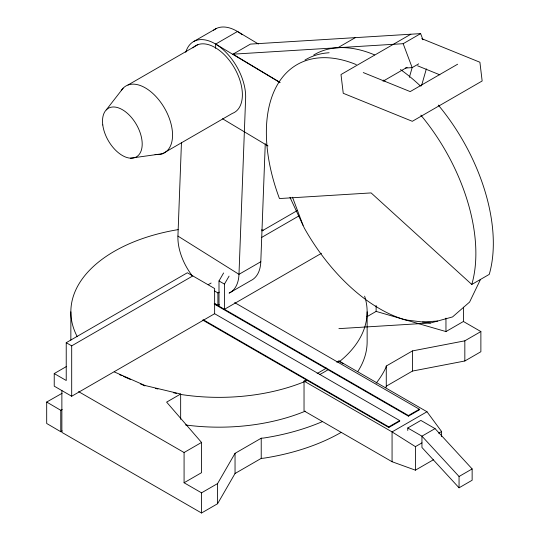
<?xml version="1.0" encoding="UTF-8"?>
<svg xmlns="http://www.w3.org/2000/svg" width="540" height="540" viewBox="0 0 540 540"><rect width="100%" height="100%" fill="white"/><g stroke="black" fill="none" stroke-linecap="round" stroke-linejoin="round"><path stroke-width="0.81" d="M215.595 48.296L215.663 44.084L237.485 31.482L258.431 44.017M192.065 275.522A43.207 24.948 60 0 1 177.93 236.081L181.46 142.519M185.747 52.333A43.207 24.948 60 0 1 220.016 47.048A43.207 24.948 60 0 1 245.632 98.165L238.977 274.334A43.207 24.948 60 0 1 229.115 293.125L250.945 280.523A43.207 24.948 60 0 0 260.8 261.738L265.262 143.728M385.938 387.632L386.269 386.188L412.452 371.068L464.832 360.99L480.877 351.729L480.877 331.567L464.832 340.828L412.452 350.912L386.269 366.026L385.938 367.47A172.834 99.785 0 0 1 376.151 383.177M409.361 77.355L412.155 67.622L403.171 43.7L232.99 54.176L279.976 82.377M421.47 85.921L426.357 68.891M480.512 279.423L469.591 302.069L452.554 316.926L430.562 322.988L338.904 328.637M218.997 306.16L218.997 280.962L223.614 272.963M321.449 253.307L224.451 309.312L224.451 284.108L229.068 276.115M78.597 391.621L184.079 452.52L184.079 482.76L201.535 492.838L217.579 483.577L235.042 453.337L261.225 438.217L263.729 438.028A172.834 99.785 0 0 0 322.279 421.652M61.87 390.366L61.87 432.365L201.535 513L217.579 503.739L235.042 473.499L261.225 458.379L263.729 458.19A172.834 99.785 0 0 0 341.206 432.365M106.252 109.91L123.127 88.182M193.9 41.398L216.27 28.519M128 85.003L197.836 44.685M232.99 54.176L250.445 44.098L420.633 33.615L422.948 39.791M337.858 47.716L355.313 37.638M410.832 34.223L340.997 74.54L343.244 93.285L412.317 121.304L482.152 80.987L479.905 62.242L421.693 38.63M403.171 43.7L420.633 33.615M383.036 81.203L407.12 67.297M418.702 63.842L412.155 67.622L405.452 68.033M457.623 64.213L410.191 91.597L363.278 72.569M54.23 373.565L66.231 380.498L66.231 342.697L187.353 272.768L214.63 288.522L214.63 313.72L71.692 396.245L54.23 386.168L54.23 373.565L66.629 366.41M261.981 230.945L297 210.722M66.231 342.697L71.692 345.85L192.807 275.92M261.596 237.465L298.809 215.98M260.8 261.738L238.977 274.334L177.93 236.081M180.657 419.29L180.657 394.018L166.624 402.125L201.535 442.442L201.535 472.682L184.079 482.76M367.004 316.676L376.124 311.404L445.959 331.567L463.415 321.489L480.877 331.567M433.593 459.662L415.409 470.165L392.067 461.727L304.034 410.9L304.034 381.085L306.221 379.823M317.129 373.525L326.585 368.064M336.771 362.185L338.951 360.923L426.985 411.75L441.592 431.527L441.592 436.563M356.299 64.618A148.142 85.529 60 0 0 279.457 198.558L371.115 192.915L471.785 284.465L489.247 274.388A148.142 85.529 60 0 0 438.284 105.071M184.079 452.52L201.535 442.442M203.384 319.822L388.8 426.87L399.708 420.572L399.708 421.2L388.8 427.505L202.655 320.031M214.265 303.426L408.436 415.53L419.351 409.232L419.351 409.86L408.436 416.164L214.265 304.06M426.985 411.75L392.067 431.912L304.034 381.085M407.768 427.984L420.863 420.424L435.044 428.612L472.142 468.929L472.142 480.242L459.054 487.802L421.949 447.485L421.949 436.171L407.768 427.984L407.768 430.495M435.044 428.612L421.949 436.171L459.054 476.489L459.054 487.802M415.409 470.165L415.409 446.641L421.949 442.868M438.683 433.202L441.592 431.527M459.054 476.489L472.142 468.929M208.19 284.702L211.113 283.034M214.4 290.878L217.904 292.93L219.368 292.1M62.235 430.893L60.77 431.73L46.69 423.475L46.69 402.044L62.087 393.296M214.4 303.473L217.904 305.532L219.368 304.695M46.69 402.044L60.77 410.299L62.235 409.462M130.518 158.18L162.547 153.711L232.382 113.386A38.576 22.275 60 0 0 233.786 66.866A38.576 22.275 60 0 0 192.956 47.864M422.435 321.988L437.582 321.057M430.562 322.988L405.108 319.849A148.142 85.529 60 0 1 304.439 228.299L289.953 197.303M180.657 394.018L144.923 385.479L114.244 371.885M155.48 388.422L157.916 389.002M173.347 392.695L176.594 393.471M417.569 65.799L439.87 74.844M119.617 374.686L121.912 375.705M123.451 376.387L130.349 379.445M140.326 383.859L144.923 385.898M218.997 280.962L224.451 284.108M234.664 302.609L419.351 409.232M214.292 313.524L399.708 420.572M215.663 44.084L279.943 82.553M222.494 118.746L268.002 145.969M415.409 446.641L392.067 431.912L392.067 461.727M338.951 360.923L343.116 363.791M292.505 197.242L303.035 225.288M464.832 340.828L464.832 360.99M463.415 307.206L463.415 321.489M445.959 318.128L445.959 331.567M412.452 350.912L412.452 371.068M408.436 415.53L408.436 416.164M388.8 426.87L388.8 427.505M386.269 366.026L386.269 386.188M376.124 305.525L376.124 311.404M367.139 311.83L367.139 341.644A148.142 85.529 0 0 1 357.925 371.338M261.225 438.217L261.225 458.379M235.042 453.337L235.042 473.499M217.904 292.93L217.904 305.532M217.579 483.577L217.579 503.739M201.535 492.838L201.535 513M71.692 345.85L71.692 396.245M70.855 311.83L70.855 340.146M60.77 410.299L60.77 431.73M305.262 411.176A148.142 85.529 0 0 1 185.524 424.96M364.621 296.143A148.142 85.529 0 0 1 338.202 362.61M328.313 369.549A148.142 85.529 0 0 1 319.586 374.618M307.625 380.363A148.142 85.529 0 0 1 180.657 394.443M77.267 336.724A148.142 85.529 0 0 1 178.132 229.622M261.542 229.905A148.142 85.529 0 0 1 263.223 230.202M213.509 30.26A43.207 24.948 60 0 1 242.204 34.736M121.237 90.585A38.576 22.275 60 0 1 165.739 110.349A38.576 22.275 60 0 1 155.034 154.406M313.72 55.006A148.142 85.529 60 0 1 374.51 54.857M400.471 69.525A148.142 85.529 60 0 1 420.485 86.049M383.677 80.082A148.142 85.529 60 0 1 385.013 81.047M420.829 115.148A148.142 85.529 60 0 1 471.785 284.465M304.992 60.041A148.142 85.529 60 0 1 329.13 52.758M102.775 124.976A28.06 16.2 60 0 0 134.919 157.572A28.06 16.2 60 0 0 129.377 115.209A28.06 16.2 60 0 0 102.775 124.976"/></g></svg>
